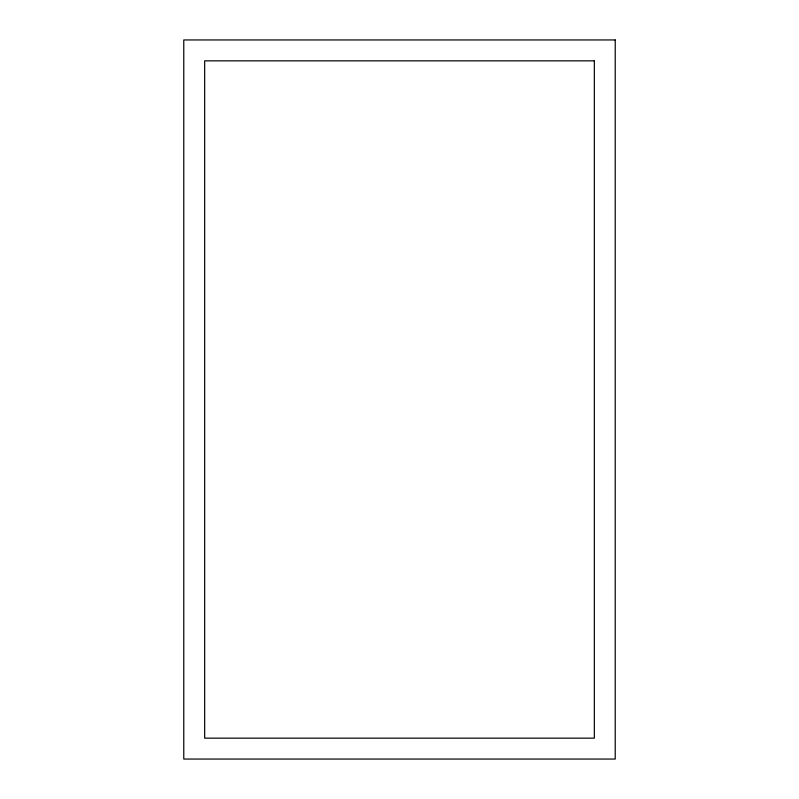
<?xml version="1.0" encoding="UTF-8"?>
<svg xmlns="http://www.w3.org/2000/svg" width="799" height="799" viewBox="0 0 799 799"><rect width="100%" height="100%" fill="white"/><g stroke="black" fill="none" stroke-linecap="round" stroke-linejoin="round"><path stroke-width="1.2" d="M615.23 39.95L183.77 39.95L183.77 759.05L615.23 759.05L615.23 39.95M594.336 60.844L204.664 60.844L204.664 738.156L594.336 738.156L594.336 60.844"/></g></svg>
